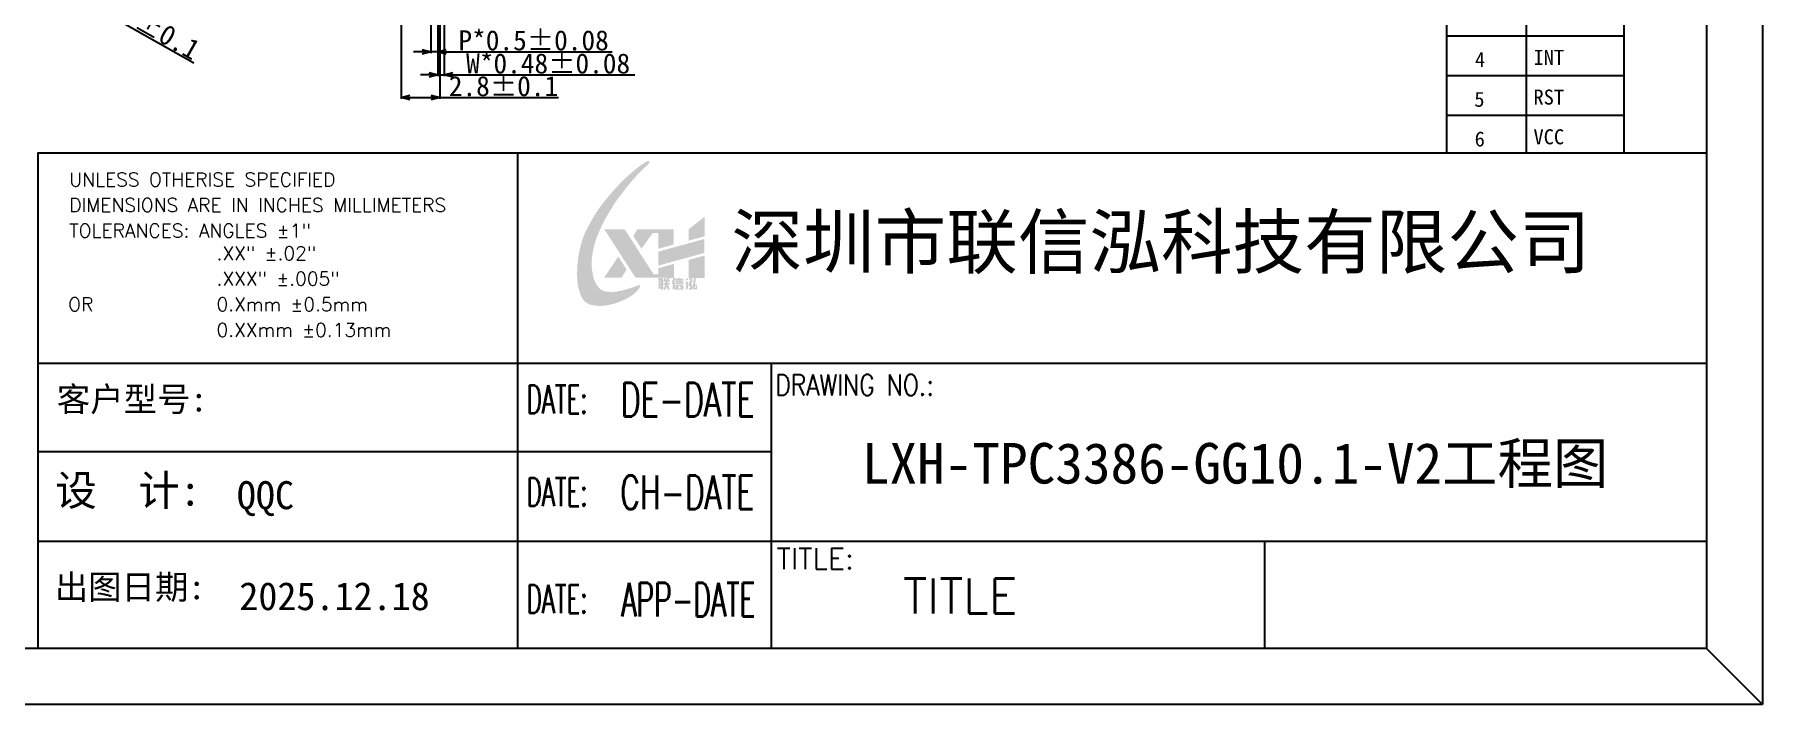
# Model space of a CAD drawing. Header units: millimetres. Extents: x 8997 to 11970, y 808 to 1592.
# Drawn here: x 10277 to 10879, y 808 to 1041 of the extents above; entities that cross this region are included whole.
import ezdxf
from ezdxf.enums import TextEntityAlignment as Align

# ---------------------------------------------------------------- set-up
doc = ezdxf.new("R2010")
doc.units = ezdxf.units.MM
for name, color, linetype in [('copper', 40, 'Continuous'), ('D', 4, 'Continuous'), ('dim', 4, 'Continuous')]:
    doc.layers.add(name, color=color, linetype=linetype)
doc.styles.add('MtX_SimSun', font='')
doc.styles.add('romans', font='romans.shx')
doc.styles.add('ROMANT', font='romans.shx', dxfattribs={"oblique": 10})
doc.styles.get("Standard").update_dxf_attribs({"font": 'simhei.ttf'})
doc.styles.add('TyCAD1', font='')
doc.styles.get('MtX_SimSun').set_extended_font_data('SimSun')
doc.styles.get('TyCAD1').set_extended_font_data('SimSun')
doc.dimstyles.new('STANDARD$0', dxfattribs={"dimtxt": 5.5, "dimasz": 3, "dimexe": 0.5, "dimexo": 0.5, "dimgap": 0.25, "dimtad": 1, "dimzin": 1, "dimdsep": 46, "dimlunit": 6, "dimtxsty": 'Standard', "dimblk": 'OPEN30', "dimcen": 0.5, "dimadec": 0, "dimazin": 0, "dimtm": 0.3, "dimtfac": 1, "dimtmove": 0, "dimatfit": 3, "dimfxl": 0, "dimtolj": 1, "dimtzin": 0, "dimarcsym": 0})

# ---------------------------------------------------------------- blocks, each defined once
blk = doc.blocks.new('_Open30')
at = {"color": 0, "linetype": 'ByBlock', "lineweight": -2}
for p, q in [((-1, 0.27), (0, 0)), ((0, 0), (-1, -0.27)), ((0, 0), (-1, 0))]:
    blk.add_line(p, q, dxfattribs=at)
blk = doc.blocks.new('*D3')
at = {"layer": 'D', "color": 0, "lineweight": -2}
for p, q in [((10417.83, 1058.39), (10417.83, 1026.75)), ((10420.13, 1058.39), (10420.13, 1026.75)), ((10414.83, 1027.25), (10411.83, 1027.25)), ((10417.83, 1027.25), (10420.13, 1027.25)), ((10423.13, 1027.25), (10486.48, 1027.25))]:
    blk.add_line(p, q, dxfattribs=at)
at = {"layer": 'Defpoints', "color": 0, "lineweight": -2, "ltscale": 8.780934}
for p in [(10417.83, 1058.89), (10420.13, 1058.89), (10420.13, 1027.25)]:
    blk.add_point(p, dxfattribs=at)
at = {"layer": 'D', "color": 0, "lineweight": -2, "ltscale": 8.780934, "xscale": 3, "yscale": 3, "zscale": 3}
blk.add_blockref('_Open30', (10417.83, 1027.25), dxfattribs=at)
at = {"layer": 'D', "color": 0, "lineweight": -2, "ltscale": 8.780934, "xscale": 3, "yscale": 3, "zscale": 3, "rotation": 180}
blk.add_blockref('_Open30', (10420.13, 1027.25), dxfattribs=at)
at = {"layer": 'D', "color": 0, "ltscale": 8.780934, "insert": (10456.31, 1031.18), "char_height": 7, "attachment_point": 5}
blk.add_mtext('\\A1;W*0.48%%P0.08', dxfattribs=at)
blk = doc.blocks.new('*D4')
at = {"layer": 'D', "color": 0, "lineweight": -2}
for p, q in [((10415.43, 1058.39), (10415.43, 1034.81)), ((10417.83, 1058.39), (10417.83, 1034.81)), ((10412.43, 1035.31), (10409.43, 1035.31)), ((10417.83, 1035.31), (10415.43, 1035.31)), ((10420.83, 1035.31), (10478.67, 1035.31))]:
    blk.add_line(p, q, dxfattribs=at)
at = {"layer": 'Defpoints', "color": 0, "lineweight": -2, "ltscale": 8.780934}
for p in [(10415.43, 1058.89), (10417.83, 1058.89), (10415.43, 1035.31)]:
    blk.add_point(p, dxfattribs=at)
at = {"layer": 'D', "color": 0, "lineweight": -2, "ltscale": 8.780934, "xscale": 3, "yscale": 3, "zscale": 3}
blk.add_blockref('_Open30', (10415.43, 1035.31), dxfattribs=at)
at = {"layer": 'D', "color": 0, "lineweight": -2, "ltscale": 8.780934, "xscale": 3, "yscale": 3, "zscale": 3, "rotation": 180}
blk.add_blockref('_Open30', (10417.83, 1035.31), dxfattribs=at)
at = {"layer": 'D', "color": 0, "ltscale": 8.780934, "insert": (10451.25, 1039.23), "char_height": 7, "attachment_point": 5}
blk.add_mtext('\\A1;P*0.5%%P0.08', dxfattribs=at)
blk = doc.blocks.new('*D5')
at = {"layer": 'D', "color": 0, "lineweight": -2}
for p, q in [((10405.11, 1058.39), (10405.11, 1018.86)), ((10418.55, 1058.39), (10418.55, 1018.86)), ((10408.11, 1019.36), (10415.55, 1019.36)), ((10418.55, 1019.36), (10459.96, 1019.36))]:
    blk.add_line(p, q, dxfattribs=at)
at = {"layer": 'Defpoints', "color": 0, "lineweight": -2, "ltscale": 8.780934}
for p in [(10405.11, 1058.89), (10418.55, 1058.89), (10418.55, 1019.36)]:
    blk.add_point(p, dxfattribs=at)
at = {"layer": 'D', "color": 0, "lineweight": -2, "ltscale": 8.780934, "xscale": 3, "yscale": 3, "zscale": 3, "rotation": 180}
blk.add_blockref('_Open30', (10405.11, 1019.36), dxfattribs=at)
at = {"layer": 'D', "color": 0, "lineweight": -2, "ltscale": 8.780934, "xscale": 3, "yscale": 3, "zscale": 3}
blk.add_blockref('_Open30', (10418.55, 1019.36), dxfattribs=at)
at = {"layer": 'D', "color": 0, "ltscale": 8.780934, "insert": (10440.75, 1023.29), "char_height": 7, "attachment_point": 5}
blk.add_mtext('\\A1;2.8%%P0.1', dxfattribs=at)
blk = doc.blocks.new('*D27')
at = {"layer": 'D', "color": 0, "lineweight": -2}
for p, q in [((10276.29, 1063.38), (10276.47, 1063.28)), ((10332.8, 1031.37), (10279.08, 1061.8))]:
    blk.add_line(p, q, dxfattribs=at)
at = {"layer": 'Defpoints', "color": 0, "lineweight": -2, "ltscale": 8.780934}
for p in [(10276.29, 1063.38), (10276.47, 1063.28)]:
    blk.add_point(p, dxfattribs=at)
at = {"layer": 'D', "color": 0, "lineweight": -2, "ltscale": 8.780934, "xscale": 3, "yscale": 3, "zscale": 3, "rotation": 150.4675043571605}
blk.add_blockref('_Open30', (10276.47, 1063.28), dxfattribs=at)
at = {"layer": 'D', "color": 0, "ltscale": 8.780934, "insert": (10309.18, 1049.27), "char_height": 7, "attachment_point": 5, "rotation": 330.4675}
blk.add_mtext('\\A1;4*R0.20\\fSimHei|b0|i0|c134|p49;±0.1', dxfattribs=at)

msp = doc.modelspace()

# ---------------------------------------------------------------- hatches: boundary and pattern name
at = {"layer": 'copper'}
msp.add_hatch(color=1, dxfattribs=at).paths.add_polyline_path([(10466.411, 958.314, 0.0384865), (10466.617, 954.411, 0.0717325), (10467.965, 949.803, 0.1973698), (10470.957, 947.197, 0.08501), (10475.605, 946.787, 0.0978958), (10483.782, 949.414, 0.1004381), (10487.654, 952.346, 0.094686), (10488.451, 953.796, 0.1927319), (10488.438, 953.927, 0.2074263), (10488.263, 953.978, 0.0513133), (10487, 953.659, -0.0175632), (10484.52, 952.822, -0.0429242), (10481.048, 951.899, -0.0805345), (10476.955, 951.685, -0.2319759), (10473.809, 953.335, -0.1426252), (10471.814, 958.04, -0.1090809), (10471.99, 966.02, -0.0653685), (10474.003, 972.427, -0.0397737), (10477.921, 979.975, -0.0378372), (10482.006, 985.909, -0.0254618), (10487.316, 992.34, -0.0273477), (10490.958, 995.916, 0.0282457), (10491.384, 996.37, 0.1611482), (10491.564, 996.873, 0.4213862), (10491.178, 997.245, 0.0933276), (10490.706, 997.089, 0.0391546), (10487.141, 994.643, 0.0367116), (10481.1, 989.117, 0.0421296), (10473.238, 979.544, 0.0276643), (10469.161, 972.201, 0.0584765), (10467.029, 964.999, 0.0432656)])
h = msp.add_hatch(color=142, dxfattribs=at)
h.paths.add_polyline_path([(10483.012, 973.395), (10475.901, 973.422), (10486.777, 956.546), (10500.134, 956.527), (10500.134, 961.373), (10494.67, 959.913), (10494.67, 957.784), (10493.047, 957.784)])
h.paths.add_polyline_path([(10500.071, 968.177), (10500.071, 973.468), (10487.391, 973.468), (10485.999, 971.061), (10488.826, 966.724), (10492.712, 972.127), (10494.664, 972.127), (10494.664, 966.641)])
h.paths.add_polyline_path([(10494.654, 965.642), (10494.654, 960.787), (10510.787, 965.228), (10510.787, 970.084)])
h.paths.add_polyline_path([(10505.255, 962.76), (10505.255, 956.502), (10510.847, 956.502), (10510.847, 964.327)])
h.paths.add_polyline_path([(10510.827, 970.992), (10510.827, 977.795), (10505.22, 973.438), (10505.22, 969.47)])
h.paths.add_polyline_path([(10480.751, 963.918), (10475.785, 956.571), (10481.916, 956.571), (10483.628, 959.484)])
h = msp.add_hatch(color=242, dxfattribs=at)
h.paths.add_polyline_path([(10503.452, 953.556, 0.4142136), (10502.931, 954.076), (10501.2, 954.076, 0.4142136), (10500.679, 953.556), (10500.679, 952.464), (10503.452, 952.464)])
h.paths.add_polyline_path([(10502.762, 953.414), (10502.311, 953.075), (10502.476, 952.611), (10502.052, 952.914), (10501.627, 952.611), (10501.792, 953.075), (10501.342, 953.414), (10501.862, 953.414), (10502.052, 953.989), (10502.242, 953.414)], flags=16)
h.paths.add_polyline_path([(10502.394, 956.275), (10502.394, 956.477), (10501.681, 956.477), (10501.681, 956.271), (10500.661, 956.271), (10500.661, 955.706), (10503.436, 955.706), (10503.436, 956.275)])
h.paths.add_polyline_path([(10500.67, 955.486), (10500.67, 954.983), (10503.45, 954.983), (10503.45, 955.486)])
h.paths.add_polyline_path([(10500.678, 954.795), (10500.678, 954.274), (10503.458, 954.274), (10503.458, 954.795)])
h.paths.add_polyline_path([(10499.706, 952.49), (10500.227, 952.49, 0.2784566), (10500.475, 952.766), (10500.475, 954.932), (10499.986, 954.932, 0.2062763), (10500.598, 956.476), (10499.941, 956.476, -0.1675566), (10499.462, 955.402), (10499.462, 954.548, 0.0225), (10499.626, 954.642), (10499.706, 954.642)])
h.paths.add_polyline_path([(10506.547, 956.02, 0.4142136), (10506.157, 956.411), (10505.331, 956.411), (10505.331, 955.849), (10505.838, 955.849), (10505.838, 955.27), (10505.636, 955.27, 0.4142136), (10505.376, 955.01), (10505.376, 953.711), (10505.842, 953.711), (10505.842, 953.174, -0.4142136), (10505.712, 953.044), (10505.351, 953.044), (10505.351, 952.432), (10506.045, 952.432, 0.4142136), (10506.566, 952.952), (10506.566, 954.292), (10506.085, 954.292), (10506.085, 954.769), (10506.287, 954.769, 0.4142136), (10506.547, 955.029)])
h.paths.add_polyline_path([(10506.662, 952.917, 0.4502264), (10507.049, 952.479), (10507.93, 952.479, 0.4329044), (10508.189, 952.756), (10508.097, 954.214), (10507.589, 954.208), (10507.733, 953.077, -0.4540643), (10507.669, 953.004), (10507.403, 953.004, -0.4526745), (10507.339, 953.077), (10507.781, 956.472), (10507.095, 956.472)])
h.paths.add_polyline_path([(10504.281, 956.042, 1), (10505.022, 956.042, 1)])
h.paths.add_polyline_path([(10504.515, 954.074), (10504.249, 952.559), (10504.824, 952.559, 0.0150759), (10505.055, 953.377, 0.0968656), (10505.093, 954.573, 0.1640255), (10504.872, 955.068, 0.2697062), (10504.232, 955.407), (10504.232, 954.724, -0.3131796)])
h.paths.add_polyline_path([(10497.913, 955.25), (10498.662, 955.25), (10498.662, 955.833), (10498.325, 955.833), (10498.561, 956.493), (10497.806, 956.493), (10497.594, 955.831), (10497.501, 955.831), (10497.26, 956.465), (10496.586, 956.465), (10496.521, 956.465), (10496.53, 956.444), (10496.751, 955.833), (10496.459, 955.833), (10496.459, 955.196), (10497.108, 955.196), (10497.108, 955.118), (10497.145, 955.118), (10497.145, 954.712), (10496.449, 954.712), (10496.449, 954.123), (10497.099, 954.123), (10497.099, 954.069), (10496.523, 952.437), (10497.263, 952.445), (10497.551, 953.405), (10497.657, 953.405), (10498.019, 952.45), (10498.748, 952.45), (10498.18, 953.902), (10497.786, 953.902), (10497.843, 954.119), (10498.686, 954.119), (10498.686, 954.704), (10497.913, 954.704)])
h.paths.add_polyline_path([(10496.3, 955.845), (10496.37, 955.845), (10496.37, 956.431), (10494.679, 956.431), (10494.679, 955.818), (10494.795, 955.818), (10494.795, 953.348), (10494.677, 953.348), (10494.677, 952.784), (10495.624, 952.784), (10495.624, 952.687), (10495.711, 952.687), (10495.711, 952.429), (10496.31, 952.429), (10496.31, 952.786), (10496.492, 952.786), (10496.492, 953.357), (10496.3, 953.357)])
h.paths.add_polyline_path([(10495.689, 955.398), (10495.431, 955.398), (10495.431, 955.845), (10495.689, 955.845)], flags=16)
h.paths.add_polyline_path([(10495.689, 954.812), (10495.689, 954.327), (10495.431, 954.327), (10495.431, 954.812)], flags=16)
h.paths.add_polyline_path([(10495.689, 953.778), (10495.689, 953.338), (10495.431, 953.338), (10495.431, 953.778)], flags=16)

# ---------------------------------------------------------------- linework, layer by layer
at = {"color": 7}
msp.add_lwpolyline([(10831.058, 1000.254, -0.4142136), (10830.824, 1000.02), (10769.388, 1000.02), (10769.388, 1096.357), (10831.058, 1096.357)], format="xyb", close=True, dxfattribs=at)
for points in [[(10797.059, 1096.357), (10797.059, 1000.02)], [(10769.388, 1040.876), (10831.058, 1040.876)], [(10769.388, 1027.04), (10831.058, 1027.04)], [(10769.388, 1013.205), (10831.058, 1013.205)]]:
    msp.add_lwpolyline(points, dxfattribs=at)
at = {"layer": 'dim', "color": 4}
msp.add_line((10859.9, 827.377), (10879.404, 807.873), dxfattribs=at)
for points in [[(10879.404, 807.873), (9917.856, 807.873), (9917.856, 1491.164), (10879.404, 1491.164)], [(10859.9, 827.377), (9937.359, 827.377), (9937.359, 1471.66), (10859.9, 1471.66)]]:
    msp.add_lwpolyline(points, close=True, dxfattribs=at)
for points in [[(10859.9, 1000.02), (10278.482, 1000.02), (10278.482, 827.377)], [(10445.737, 827.377), (10445.737, 1000.02)], [(10859.9, 926.693), (10278.482, 926.693)], [(10533.999, 926.693), (10533.999, 827.377)], [(10533.999, 895.929), (10278.482, 895.929)], [(10859.9, 864.596), (10278.482, 864.596)], [(10706.067, 827.377), (10706.067, 864.596)]]:
    msp.add_lwpolyline(points, dxfattribs=at)

# ---------------------------------------------------------------- texts
at = {"color": 7, "style": 'TyCAD1'}
for s, height, p in [('INT', 5.2404, (10799.613, 1030.729)), ('4', 5.24, (10779.237, 1029.968)), ('5', 5.24, (10779.006, 1016.133)), ('RST', 5.2404, (10799.613, 1016.894)), ('6', 5.24, (10779.122, 1002.297)), ('VCC', 5.2404, (10799.613, 1003.058))]:
    msp.add_text(s, height=height, dxfattribs=at).set_placement(p)
at = {"layer": 'dim', "color": 4}
for s, height, style, p in [('UNLESS OTHERISE SPECIFIED', 4.7663, 'romans', (10289.445, 988.396)), ('DIMENSIONS ARE IN INCHES MILLIMETERS', 4.7663, 'romans', (10289.445, 979.492)), ('TOLERANCES: ANGLES %%P1"', 4.7663, 'romans', (10289.445, 970.588)), ('深圳市联信泓科技有限公司', 18.28497, 'MtX_SimSun', (10520.202, 959.96)), ('.XX" %%P.02"', 4.7663, 'romans', (10340.774, 962.731)), ('.XXX" %%P.005"', 4.7663, 'romans', (10340.774, 953.827)), ('OR', 4.7663, 'romans', (10289.078, 944.923)), ('0.Xmm %%P0.5mm', 4.7663, 'romans', (10340.774, 944.923)), ('0.XXmm %%P0.13mm', 4.7663, 'romans', (10340.774, 936.019)), ('TITLE:', 7.3328, 'romans', (10535.858, 854.978))]:
    msp.add_text(s, height=height, dxfattribs=dict(at, style=style)).set_placement(p)
at = {"layer": 'dim', "color": 4, "style": 'romans'}
for s, height, width, p in [('DRAWING NO.:', 7.33277, 0.817251, (10535.434, 915.55)), ('DATE:', 9.8723, 0.6, (10448.742, 909.231)), ('DATE:', 9.8723, 0.6, (10448.742, 877.017)), ('DATE:', 9.8723, 0.6, (10448.742, 839.671))]:
    msp.add_text(s, height=height, dxfattribs=dict(at, width=width)).set_placement(p)
at = {"layer": 'dim', "width": 57.94439, "attachment_point": 1, "style": 'romans'}
for s, insert, char_height in [('{\\fSimSun|b0|i0|c134|p54;客户型号:}', (10285.13, 918.497), 8.53299), ('{\\fSimSun|b0|i0|c134|p54;设  计:}', (10284.557, 887.794), 10.62092), ('{\\fSimSun|b0|i0|c134|p54;出图日期:}', (10284.397, 853.067), 8.53299)]:
    msp.add_mtext(s, dxfattribs=dict(at, insert=insert, char_height=char_height))
at = {"layer": 'dim', "color": 3, "attachment_point": 1, "style": 'romans'}
for s, insert, char_height, width in [('{\\fSimSun|b0|i0|c134|p2;LXH-TPC3386-GG10.1-V2工程图}', (10565.617, 898.992), 14.15232, 319.34202), ('{\\fSimSun|b0|i0|c134|p2;QQC}', (10347.855, 885.675), 9.75198, 198.4624), ('{\\fSimSun|b0|i0|c134|p2;2025.12.18}', (10348.708, 850.488), 9.75198, 198.4624)]:
    msp.add_mtext(s, dxfattribs=dict(at, insert=insert, char_height=char_height, width=width))
at = {"layer": 'dim', "color": 4, "style": 'ROMANT'}
for tag, text, height, width, p, p2 in [('DE-DATE', 'YY-MM-DD', 11.7324, 0.606026, (10481.597, 908.176), (10528.311, 908.176)), ('CH-DATE', '', 11.732, 0.592499, (10481.445, 875.931), (10528.159, 875.931)), ('APP-DATE', '', 11.732, 0.528764, (10481.856, 838.541), (10528.57, 838.541))]:
    msp.add_attdef(tag, text=text, height=height, dxfattribs=dict(at, width=width)).set_placement(p, p2, align=Align.FIT)
at = {"layer": 'dim', "color": 4, "style": 'romans'}
msp.add_attdef('TITLE', (10580, 839.508), '', height=12.221, dxfattribs=at)

# ---------------------------------------------------------------- dimensions: what is measured, and where the dimension line sits
at = {"layer": 'D'}
dim = msp.add_radius_dim(center=(10276.291, 1063.382), mpoint=(10276.465, 1063.283), text='4*<>\\fSimHei|b0|i0|c134|p49;±0.1', dimstyle='STANDARD$0', override={"dimtxt": 7, "dimtxsty": 'Standard', "dimblk": 'Open30'}, dxfattribs=at)
dim.commit()
dim.dimension.update_dxf_attribs({"geometry": '*D27', "text_midpoint": (10307.241, 1045.848), "dimtype": 164})
for base, p1, p2, text, picture, middle in [((10418.546, 1019.363), (10405.106, 1058.889), (10418.546, 1058.889), '2.8%%P0.1', '*D5', (10440.751, 1019.363)), ((10415.426, 1035.306), (10417.826, 1058.889), (10415.426, 1058.889), 'P*0.5%%P0.08', '*D4', (10451.25, 1035.306)), ((10420.13, 1027.249), (10417.826, 1058.889), (10420.13, 1058.889), 'W*0.48%%P0.08', '*D3', (10456.307, 1027.249))]:
    dim = msp.add_linear_dim(base=base, p1=p1, p2=p2, text=text, dimstyle='STANDARD$0', override={"dimtxt": 7}, dxfattribs=at)
    dim.commit()
    dim.dimension.update_dxf_attribs({"geometry": picture, "text_midpoint": middle, "dimtype": 160})

doc.saveas('drawing.dxf')
